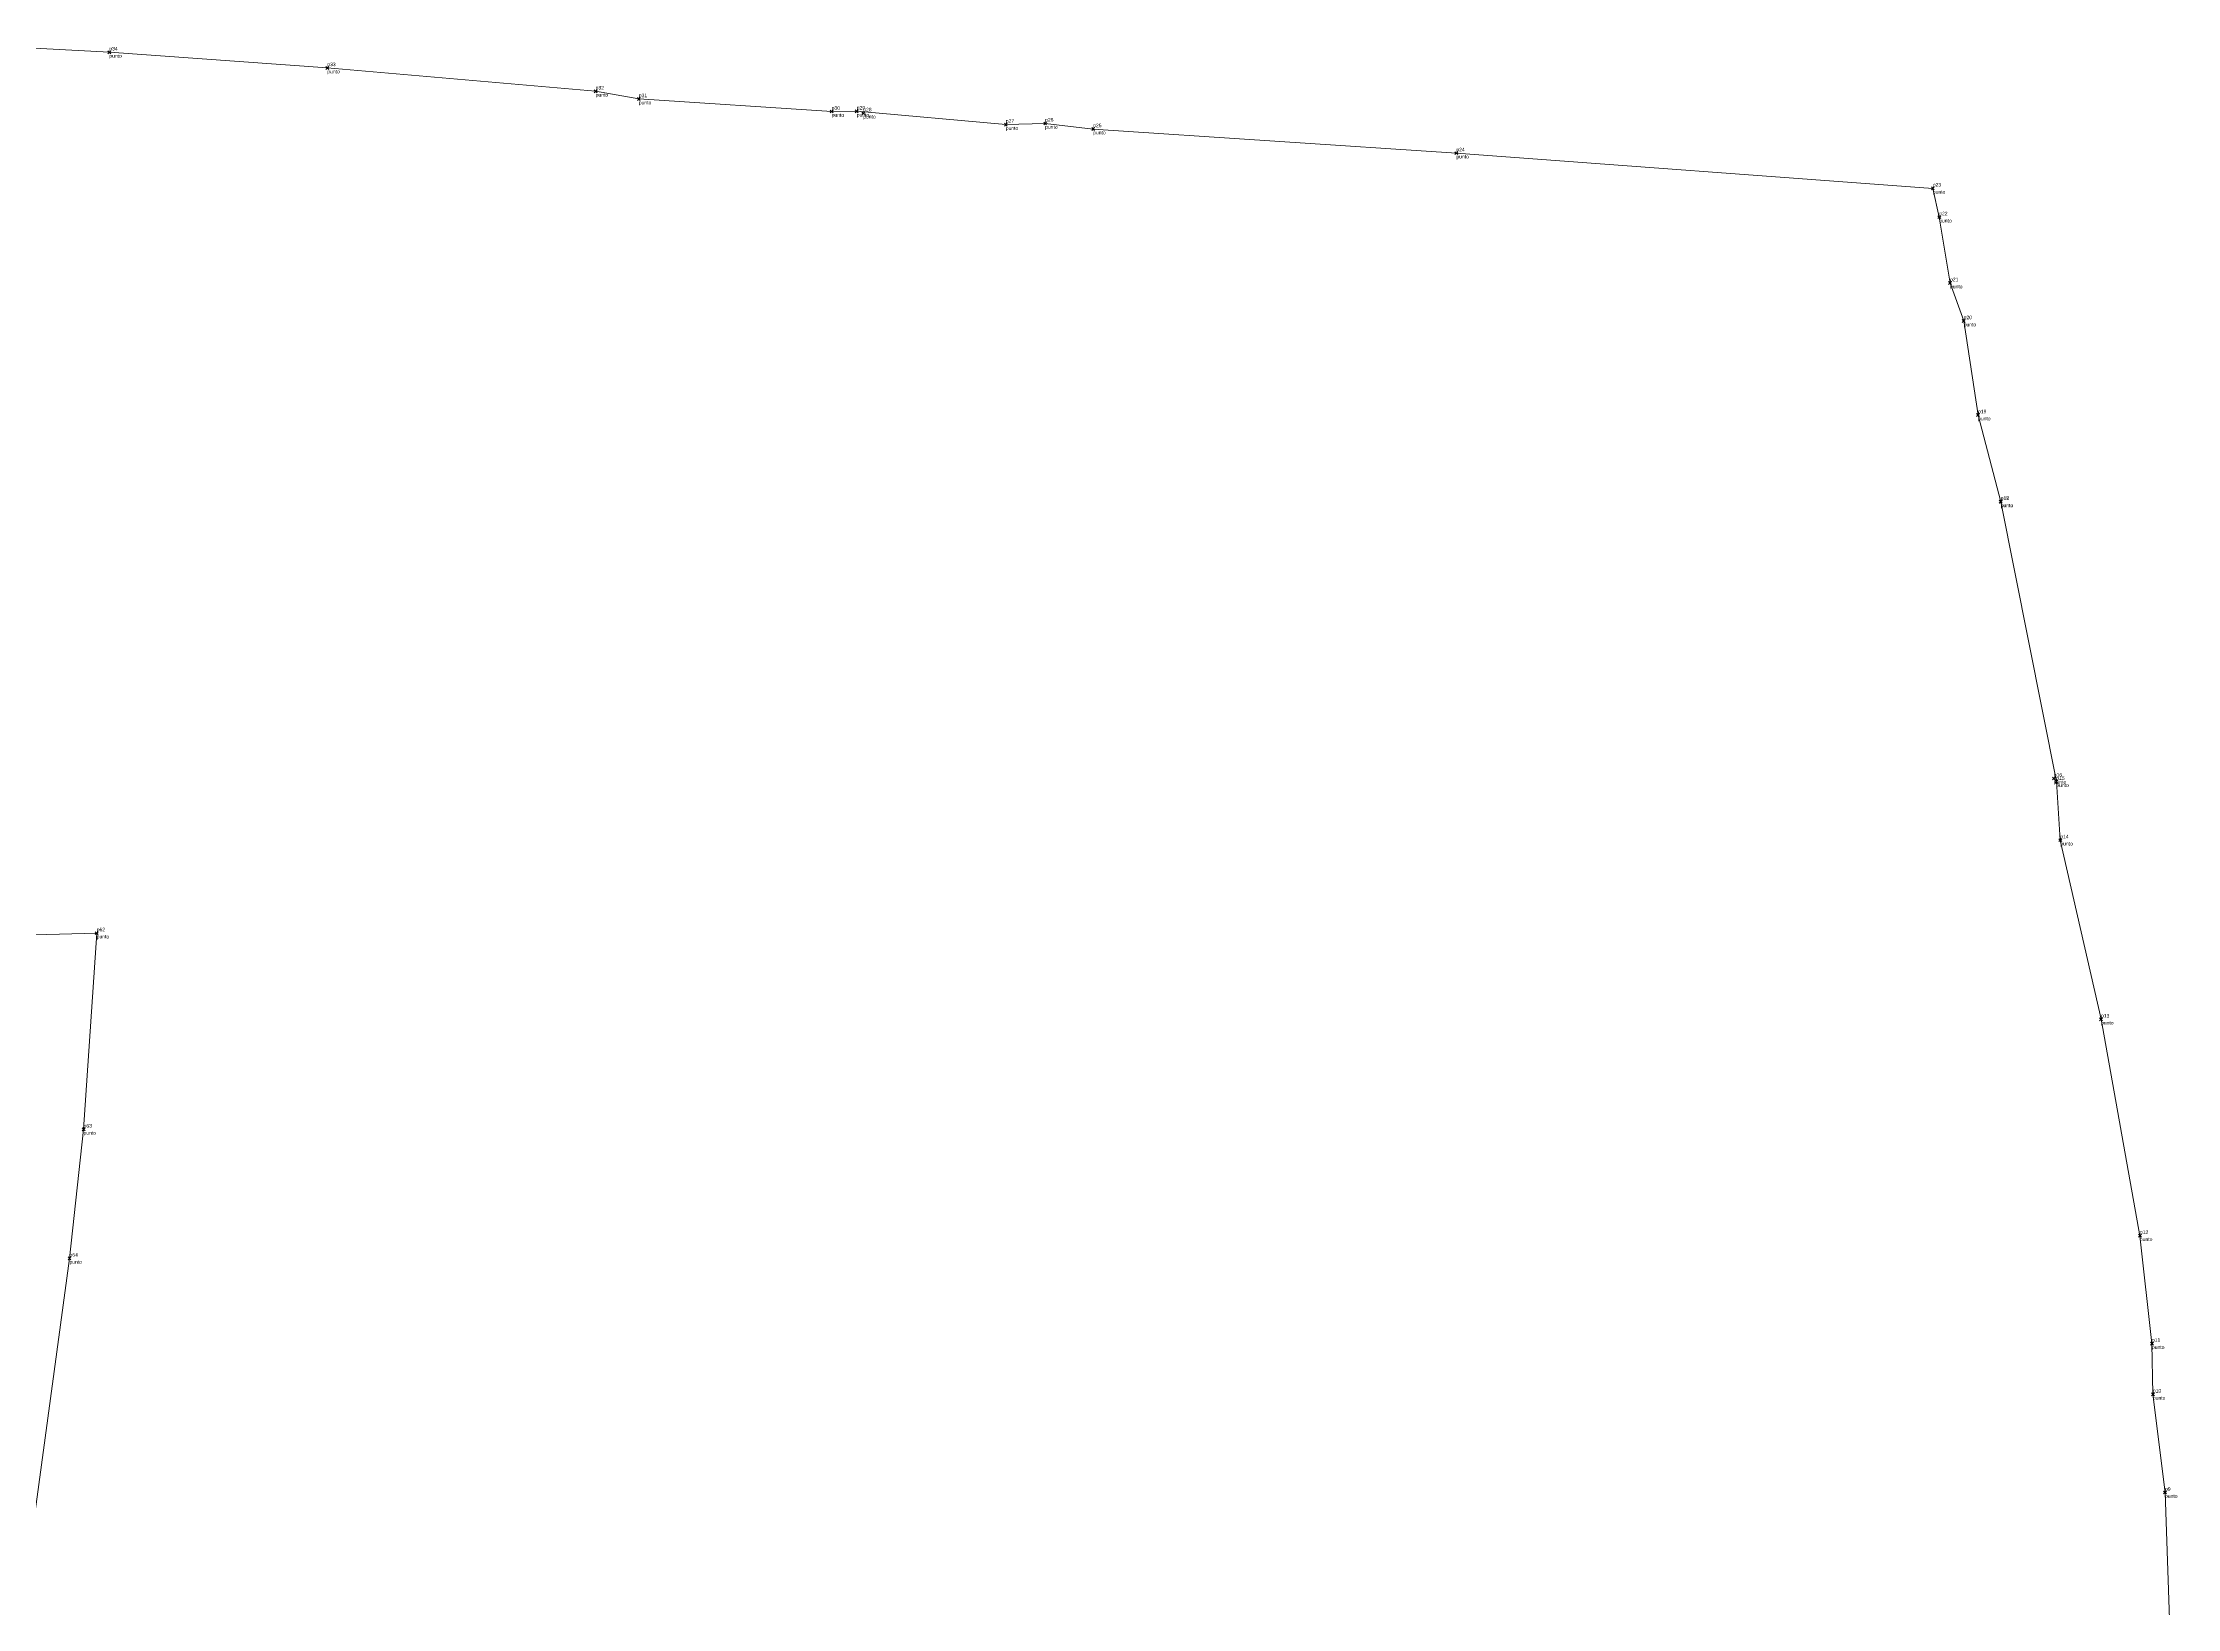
# Model space of a CAD drawing. Header units: millimetres. Extents: x 611376 to 612001, y 1322345 to 1322789.
# Drawn here: x 611691.3 to 611990.5, y 1322551.9 to 1322771.4 of the extents above; entities that cross this region are included whole.
import ezdxf

# ---------------------------------------------------------------- set-up
doc = ezdxf.new("R2010")
doc.units = ezdxf.units.MM
doc.header["$PDMODE"] = 3
doc.header["$PDSIZE"] = 0.2
doc.layers.get('0').update_dxf_attribs({"color": 1, "linetype": 'CONTINUOUS', "lineweight": 100})
doc.layers.add('punto', color=174, linetype='CONTINUOUS', lineweight=100)
doc.styles.get("Standard").update_dxf_attribs({"font": 'arial.ttf', "width": 0.65})

msp = doc.modelspace()

# ---------------------------------------------------------------- linework, layer by layer
at = {"color": 3, "lineweight": 18, "elevation": 76.11}
for points in [[(611989.95, 1322535.35), (611988.83, 1322568.14), (611987.13, 1322581.91), (611987, 1322589.02), (611985.31, 1322604.14), (611979.86, 1322634.48), (611974.15, 1322659.59), (611973.59, 1322667.79), (611965.8, 1322707.01), (611962.62, 1322719.18), (611960.6, 1322732.36), (611958.69, 1322737.68), (611957.18, 1322746.92), (611956.28, 1322750.95), (611889.49, 1322755.89), (611838.58, 1322759.27), (611831.84, 1322760.05), (611826.32, 1322759.89), (611805.43, 1322761.75), (611801.92, 1322761.72), (611774.88, 1322763.48), (611768.83, 1322764.56), (611731.21, 1322767.83), (611700.66, 1322770.02), (611676.03, 1322771.37)], [(611625.5, 1322644.61), (611698.89, 1322646.56), (611697.05, 1322619.05), (611695.08, 1322600.96), (611689, 1322556.18)]]:
    msp.add_lwpolyline(points, dxfattribs=at)
at = {"layer": 'punto'}
for p in [(611700.66, 1322770.02, 70.66), (611731.21, 1322767.83, 70.13), (611768.83, 1322764.56, 69.66), (611774.88, 1322763.48, 69.43), (611801.92, 1322761.72, 68.9), (611805.43, 1322761.75, 68.97), (611806.34, 1322761.5, 68.8), (611826.32, 1322759.89, 68.64), (611831.84, 1322760.05, 68.47), (611838.58, 1322759.27, 68.51), (611889.49, 1322755.89, 67.93), (611956.28, 1322750.95, 66.56), (611957.18, 1322746.92, 66.54), (611958.69, 1322737.68, 66.25), (611960.6, 1322732.36, 65.91), (611962.62, 1322719.18, 66.94), (611965.79, 1322707.03, 66.61), (611965.8, 1322707.01, 66.59), (611973.24, 1322668.23, 66.37), (611973.59, 1322667.79, 66.2), (611974.15, 1322659.59, 67.23), (611698.89, 1322646.56, 71.38), (611979.86, 1322634.48, 66.54), (611697.05, 1322619.05, 71.58), (611985.31, 1322604.14, 67.76), (611695.08, 1322600.96, 71.75), (611987, 1322589.02, 67.14), (611987.13, 1322581.91, 67.88), (611988.83, 1322568.14, 67.62)]:
    msp.add_point(p, dxfattribs=at)

# ---------------------------------------------------------------- texts
for s, p in [('p34', (611700.66, 1322770.27)), ('punto', (611700.66, 1322769.27)), ('p33', (611731.21, 1322768.08)), ('punto', (611731.21, 1322767.08)), ('p32', (611768.83, 1322764.81)), ('punto', (611768.83, 1322763.81)), ('p31', (611774.88, 1322763.73)), ('punto', (611774.88, 1322762.73)), ('p30', (611801.92, 1322761.97)), ('punto', (611801.92, 1322760.97)), ('p29', (611805.43, 1322762)), ('punto', (611805.43, 1322761)), ('p28', (611806.34, 1322761.75)), ('punto', (611806.34, 1322760.75)), ('p27', (611826.32, 1322760.14)), ('punto', (611826.32, 1322759.14)), ('p26', (611831.84, 1322760.3)), ('punto', (611831.84, 1322759.3)), ('p25', (611838.58, 1322759.52)), ('punto', (611838.58, 1322758.52)), ('p24', (611889.49, 1322756.14)), ('punto', (611889.49, 1322755.14)), ('p23', (611956.28, 1322751.2)), ('punto', (611956.28, 1322750.2)), ('p22', (611957.18, 1322747.17)), ('punto', (611957.18, 1322746.17)), ('p21', (611958.69, 1322737.93)), ('punto', (611958.69, 1322736.93)), ('p20', (611960.6, 1322732.61)), ('punto', (611960.6, 1322731.61)), ('p19', (611962.62, 1322719.43)), ('punto', (611962.62, 1322718.43)), ('p17', (611965.79, 1322707.28)), ('p18', (611965.8, 1322707.26)), ('punto', (611965.79, 1322706.28)), ('punto', (611965.8, 1322706.26)), ('p16', (611973.24, 1322668.48)), ('punto', (611973.24, 1322667.48)), ('p15', (611973.59, 1322668.04)), ('punto', (611973.59, 1322667.04)), ('p14', (611974.15, 1322659.84)), ('punto', (611974.15, 1322658.84)), ('p62', (611698.89, 1322646.81)), ('punto', (611698.89, 1322645.81)), ('p13', (611979.86, 1322634.73)), ('punto', (611979.86, 1322633.73)), ('p63', (611697.05, 1322619.3)), ('punto', (611697.05, 1322618.3)), ('p12', (611985.31, 1322604.39)), ('punto', (611985.31, 1322603.39)), ('p64', (611695.08, 1322601.21)), ('punto', (611695.08, 1322600.21)), ('p11', (611987, 1322589.27)), ('punto', (611987, 1322588.27)), ('p10', (611987.13, 1322582.16)), ('punto', (611987.13, 1322581.16)), ('p9', (611988.83, 1322568.39)), ('punto', (611988.83, 1322567.39))]:
    msp.add_text(s, height=0.5, dxfattribs=at).set_placement(p)

doc.saveas('drawing.dxf')
